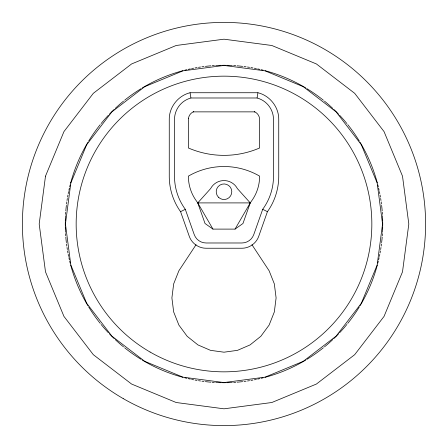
<?xml version="1.0" encoding="UTF-8"?>
<svg xmlns="http://www.w3.org/2000/svg" width="448" height="448" viewBox="0 0 448 448"><rect width="100%" height="100%" fill="white"/><g stroke="black" fill="none" stroke-linecap="round" stroke-linejoin="round"><path stroke-width="0.67" d="M190.064 92.736L190.915 97.989A22.26 22.26 0 0 0 174.507 119.465L174.507 176.316A55.765 55.765 0 0 0 185.293 209.283L194.219 234.556A12.639 12.639 0 0 0 206.142 242.984L241.858 242.984A12.639 12.639 0 0 0 253.781 234.556L262.707 209.283A55.765 55.765 0 0 0 273.493 176.316L273.493 119.465A22.26 22.26 0 0 0 257.085 97.989L257.936 92.736C269.819 95.637 278.863 107.061 278.74 119.319L278.74 176.383C278.729 188.95 274.747 201.482 267.422 211.691L258.686 236.426C256.278 243.331 249.306 248.265 241.993 248.237L206.007 248.237C198.694 248.265 191.722 243.331 189.314 236.426L180.578 211.691C173.253 201.482 169.271 188.95 169.26 176.383L169.26 119.319C169.137 107.061 178.181 95.637 190.064 92.736L257.936 92.736M212.962 229.107L197.758 202.905L210.599 188.608A15.187 15.187 0 0 1 237.401 188.608L250.242 202.905L242.967 223.502L235.038 229.107L212.962 229.107L205.033 223.502L197.758 202.905L195.233 199.259A41.882 41.882 0 0 1 188.446 178.522L188.384 176.131A70.84 70.84 0 0 1 259.616 176.131L259.554 178.522A41.882 41.882 0 0 1 252.767 199.259L250.242 202.905L235.038 229.107M196.05 244.72L178.875 270.782L173.673 283.87L171.898 297.92L173.673 311.965L178.875 325.058L187.158 336.297L197.949 344.921L210.515 350.347L224 352.195L237.485 350.347L250.051 344.921L260.842 336.297L269.125 325.058L274.327 311.965L276.102 297.92L274.327 283.87L269.125 270.782L251.95 244.72M180.578 211.691L185.293 209.283M190.915 97.989L257.085 97.989M197.758 202.905L250.242 202.905M262.707 209.283L267.422 211.691M382.715 222.628A158.726 158.726 0 0 1 382.715 225.372M382.698 226.744A158.726 158.726 0 0 1 382.508 232.26M382.43 233.643A158.726 158.726 0 0 1 382.29 235.721M382.183 237.104A158.726 158.726 0 0 1 381.623 242.642M381.455 244.026A158.726 158.726 0 0 1 381.181 246.098M380.979 247.475A158.726 158.726 0 0 1 380.654 249.542M380.425 250.914A158.726 158.726 0 0 1 380.061 252.963M379.798 254.33A158.726 158.726 0 0 1 379.389 256.368M379.098 257.723A158.726 158.726 0 0 1 378.644 259.745M378.33 261.089A158.726 158.726 0 0 1 377.838 263.088M377.317 265.082A158.726 158.726 0 0 1 360.069 305.726M359.352 306.902A158.726 158.726 0 0 1 347.777 323.366M346.898 324.447A158.726 158.726 0 0 1 339.584 332.78M338.638 333.782A158.726 158.726 0 0 1 333.782 338.638M332.78 339.584A158.726 158.726 0 0 1 324.447 346.898M323.366 347.777A158.726 158.726 0 0 1 306.902 359.352M305.726 360.069A158.726 158.726 0 0 1 265.082 377.317M263.088 377.838A158.726 158.726 0 0 1 261.089 378.33M259.745 378.644A158.726 158.726 0 0 1 257.723 379.098M256.368 379.389A158.726 158.726 0 0 1 254.33 379.798M252.963 380.061A158.726 158.726 0 0 1 250.914 380.425M249.542 380.654A158.726 158.726 0 0 1 247.475 380.979M246.098 381.181A158.726 158.726 0 0 1 244.026 381.455M242.642 381.623A158.726 158.726 0 0 1 237.104 382.183M235.721 382.29A158.726 158.726 0 0 1 233.643 382.43M232.26 382.508A158.726 158.726 0 0 1 226.744 382.698M225.372 382.715A158.726 158.726 0 0 1 222.628 382.715M221.256 382.698A158.726 158.726 0 0 1 215.74 382.508M214.357 382.43A158.726 158.726 0 0 1 212.279 382.29M210.896 382.183A158.726 158.726 0 0 1 205.358 381.623M203.974 381.455A158.726 158.726 0 0 1 201.902 381.181M200.525 380.979A158.726 158.726 0 0 1 198.458 380.654M197.086 380.425A158.726 158.726 0 0 1 195.037 380.061M193.67 379.798A158.726 158.726 0 0 1 191.632 379.389M190.277 379.098A158.726 158.726 0 0 1 188.255 378.644M186.911 378.33A158.726 158.726 0 0 1 184.912 377.838M182.918 377.317A158.726 158.726 0 0 1 142.274 360.069M141.098 359.352A158.726 158.726 0 0 1 124.634 347.777M123.553 346.898A158.726 158.726 0 0 1 115.22 339.584M114.218 338.638A158.726 158.726 0 0 1 109.362 333.782M108.416 332.78A158.726 158.726 0 0 1 101.102 324.447M100.223 323.366A158.726 158.726 0 0 1 88.648 306.902M87.931 305.726A158.726 158.726 0 0 1 70.683 265.082M70.162 263.088A158.726 158.726 0 0 1 69.67 261.089M69.356 259.745A158.726 158.726 0 0 1 68.902 257.723M68.611 256.368A158.726 158.726 0 0 1 68.202 254.33M67.939 252.963A158.726 158.726 0 0 1 67.575 250.914M67.346 249.542A158.726 158.726 0 0 1 67.021 247.475M66.819 246.098A158.726 158.726 0 0 1 66.545 244.026M66.377 242.642A158.726 158.726 0 0 1 65.817 237.104M65.71 235.721A158.726 158.726 0 0 1 65.57 233.643M65.492 232.26A158.726 158.726 0 0 1 65.302 226.744M65.285 225.372A158.726 158.726 0 0 1 65.285 222.628M65.302 221.256A158.726 158.726 0 0 1 65.492 215.74M65.57 214.357A158.726 158.726 0 0 1 65.71 212.279M65.817 210.896A158.726 158.726 0 0 1 66.377 205.358M66.545 203.974A158.726 158.726 0 0 1 66.819 201.902M67.021 200.525A158.726 158.726 0 0 1 67.346 198.458M67.575 197.086A158.726 158.726 0 0 1 67.939 195.037M68.202 193.67A158.726 158.726 0 0 1 68.611 191.632M68.902 190.277A158.726 158.726 0 0 1 69.356 188.255M69.67 186.911A158.726 158.726 0 0 1 70.162 184.912M70.683 182.918A158.726 158.726 0 0 1 87.931 142.274M88.648 141.098A158.726 158.726 0 0 1 100.223 124.634M101.102 123.553A158.726 158.726 0 0 1 108.416 115.22M109.362 114.218A158.726 158.726 0 0 1 114.218 109.362M115.22 108.416A158.726 158.726 0 0 1 123.553 101.102M124.634 100.223A158.726 158.726 0 0 1 141.098 88.648M142.274 87.931A158.726 158.726 0 0 1 182.918 70.683M184.912 70.162A158.726 158.726 0 0 1 186.911 69.67M188.255 69.356A158.726 158.726 0 0 1 190.277 68.902M191.632 68.611A158.726 158.726 0 0 1 193.67 68.202M195.037 67.939A158.726 158.726 0 0 1 197.086 67.575M198.458 67.346A158.726 158.726 0 0 1 200.525 67.021M201.902 66.819A158.726 158.726 0 0 1 203.974 66.545M205.358 66.377A158.726 158.726 0 0 1 210.896 65.817M212.279 65.71A158.726 158.726 0 0 1 214.357 65.57M215.74 65.492A158.726 158.726 0 0 1 221.256 65.302M222.628 65.285A158.726 158.726 0 0 1 225.372 65.285M226.744 65.302A158.726 158.726 0 0 1 232.26 65.492M233.643 65.57A158.726 158.726 0 0 1 235.721 65.71M237.104 65.817A158.726 158.726 0 0 1 242.642 66.377M244.026 66.545A158.726 158.726 0 0 1 246.098 66.819M247.475 67.021A158.726 158.726 0 0 1 249.542 67.346M250.914 67.575A158.726 158.726 0 0 1 252.963 67.939M254.33 68.202A158.726 158.726 0 0 1 256.368 68.611M257.723 68.902A158.726 158.726 0 0 1 259.745 69.356M261.089 69.67A158.726 158.726 0 0 1 263.088 70.162M265.082 70.683A158.726 158.726 0 0 1 305.726 87.931M306.902 88.648A158.726 158.726 0 0 1 323.366 100.223M324.447 101.102A158.726 158.726 0 0 1 332.78 108.416M333.782 109.362A158.726 158.726 0 0 1 338.638 114.218M339.584 115.22A158.726 158.726 0 0 1 346.898 123.553M347.777 124.634A158.726 158.726 0 0 1 359.352 141.098M360.069 142.274A158.726 158.726 0 0 1 377.317 182.918M377.838 184.912A158.726 158.726 0 0 1 378.33 186.911M378.644 188.255A158.726 158.726 0 0 1 379.098 190.277M379.389 191.632A158.726 158.726 0 0 1 379.798 193.67M380.061 195.037A158.726 158.726 0 0 1 380.425 197.086M380.654 198.458A158.726 158.726 0 0 1 380.979 200.525M381.181 201.902A158.726 158.726 0 0 1 381.455 203.974M381.623 205.358A158.726 158.726 0 0 1 382.183 210.896M382.29 212.279A158.726 158.726 0 0 1 382.43 214.357M382.508 215.74A158.726 158.726 0 0 1 382.698 221.256M188.457 118.558L188.384 147.986A89.734 89.734 0 0 0 259.616 147.986L259.543 118.558A8.361 8.361 0 0 0 255.119 112.062L254.296 111.681L254.845 111.866L193.155 111.866L193.704 111.681L192.881 112.062A8.361 8.361 0 0 0 188.457 118.558M45.489 176.17L39.189 224L45.489 271.83L63.952 316.406L93.318 354.682L131.594 384.048L176.17 402.511L224 408.811L271.83 402.511L316.406 384.048L354.682 354.682L384.048 316.406L402.511 271.83L408.811 224L402.511 176.17L384.048 131.594L354.682 93.318L316.406 63.952L271.83 45.489L224 39.189L176.17 45.489L131.594 63.952L93.318 93.318L63.952 131.594L45.489 176.17M70.84 182.963L65.442 224L70.84 265.037L86.682 303.279L111.882 336.118L144.721 361.318L182.963 377.16L224 382.558L265.037 377.16L303.279 361.318L336.118 336.118L361.318 303.279L377.16 265.037L382.558 224L377.16 182.963L361.318 144.721L336.118 111.882L303.279 86.682L265.037 70.84L224 65.442L182.963 70.84L144.721 86.682L111.882 111.882L86.682 144.721L70.84 182.963M150.08 352.033A147.84 147.84 0 0 0 371.84 224A147.84 147.84 0 0 0 150.08 95.967A147.84 147.84 0 0 0 150.08 352.033M123.2 398.591A201.6 201.6 0 0 0 425.6 224A201.6 201.6 0 0 0 123.2 49.409A201.6 201.6 0 0 0 123.2 398.591M218.49 197.249A7.79 7.79 0 0 0 231.526 193.754A7.79 7.79 0 0 0 221.984 184.212A7.79 7.79 0 0 0 218.49 197.249"/></g></svg>
